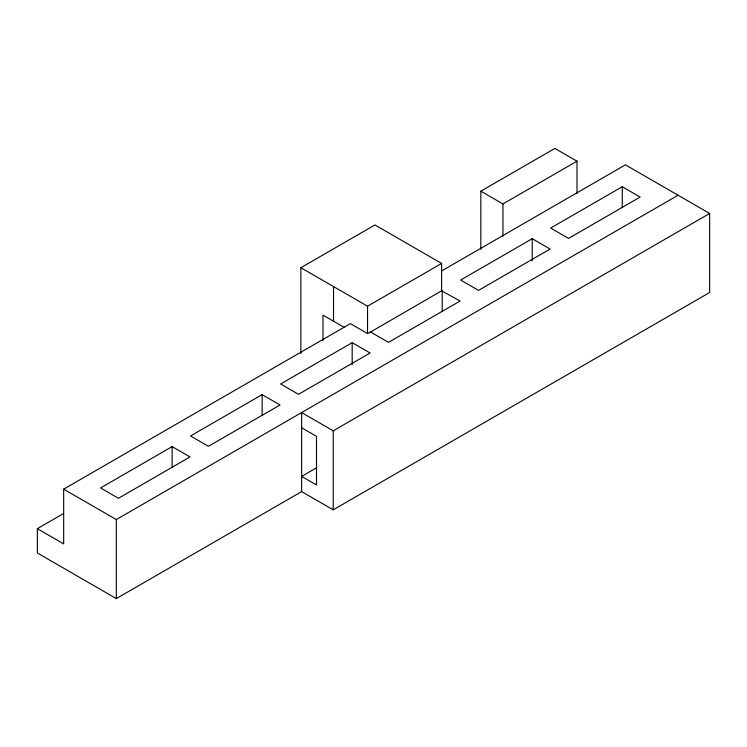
<?xml version="1.0" encoding="UTF-8"?>
<svg xmlns="http://www.w3.org/2000/svg" width="747" height="747" viewBox="0 0 747 747"><rect width="100%" height="100%" fill="white"/><g stroke="black" fill="none" stroke-linecap="round" stroke-linejoin="round"><path stroke-width="1.12" d="M370.605 332.013L441.617 290.798L460.105 301.013L388.505 342.35L370.605 332.013L367.543 333.564L350.362 323.647L63.672 489.164L63.672 543.872L37.35 528.68L37.35 552.995L116.317 598.59L301.639 491.591L333.227 509.827L709.65 292.507L709.65 213.474L625.416 164.844L441.598 270.965M300.873 353.527L300.873 267.715L374.938 224.95L441.617 263.448L441.617 290.798M480.825 249.283L480.825 191.176L554.89 148.41L577.001 161.184L577.001 193.538M480.825 191.176L502.936 203.94L577.001 161.184M300.873 267.715L367.543 306.205L441.617 263.448M172.127 446.603L100.528 487.95L118.428 498.277L190.027 456.94L172.127 446.603L172.127 467.529M262.15 394.631L190.55 435.968L208.45 446.304L280.05 404.967L262.15 394.631L262.15 415.547M352.182 342.658L280.583 383.995L298.483 394.332L370.082 352.986L352.182 342.658L352.182 364.741M532.228 238.704L460.628 280.041L478.528 290.378L550.128 249.04L532.228 238.704L532.228 260.787M622.26 186.731L550.66 228.068L568.56 238.396L640.16 197.059L622.26 186.731L622.26 207.647M37.35 528.68L63.42 513.619M63.672 489.164L116.317 519.557L678.061 195.238M301.639 491.591L301.639 412.568L333.227 430.804L709.65 213.474M316.775 467.659L301.639 476.399L316.504 484.99L316.504 436.351L301.639 427.76M344.414 327.485L322.984 315.113L322.984 340.697M502.936 203.94L502.936 236.304M442.205 290.676L442.205 311.602M367.543 306.205L367.543 333.564M333.517 286.559L333.517 321.191M333.227 430.804L333.227 509.827M116.317 519.557L116.317 598.59"/></g></svg>
